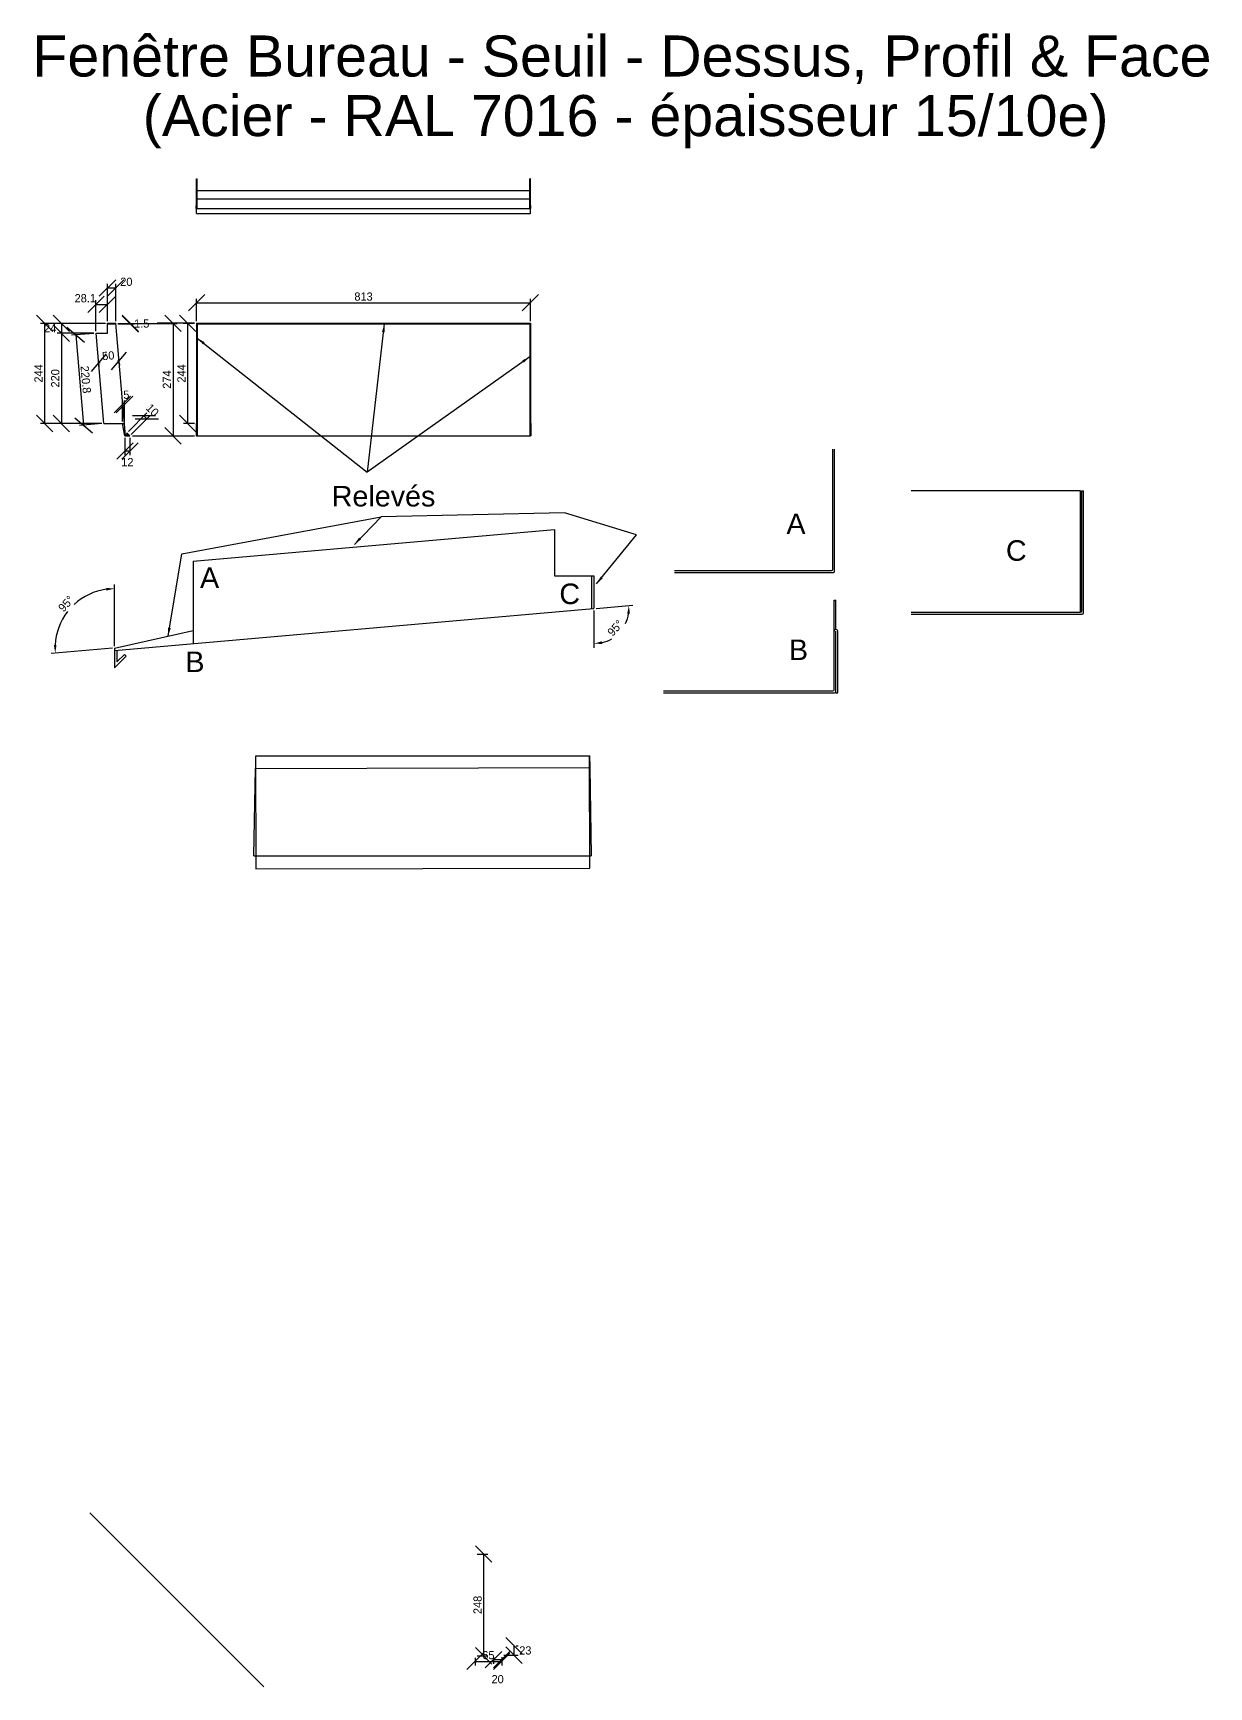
# Model space of a CAD drawing. Header units: millimetres. Extents: x -676 to 20789, y -6551 to 2305.
# Drawn here: x 1462 to 4327, y -1724 to 2305 of the extents above; entities that cross this region are included whole.
import ezdxf

# ---------------------------------------------------------------- set-up
doc = ezdxf.new("R2010")
doc.units = ezdxf.units.MM
doc.layers.get('0').update_dxf_attribs({"lineweight": 25, "true_color": 0xffffff})
doc.layers.get('Defpoints').update_dxf_attribs({"true_color": 0xffffff})
for name, color, linetype, lineweight, true_color in [('0 ... Seuil ... Existant', 2, 'Continuous', 25, 0xffff00), ('0 ... Seuil ... Rectangle', 5, 'Continuous', 25, 0x0000ff), ('0 ... Seuil ... Rectangle ... Cotes Angles', 4, 'Continuous', 25, 0x00ffff), ('Cotes', 4, 'Continuous', 25, 0x00ffff)]:
    doc.layers.add(name, color=color, linetype=linetype, lineweight=lineweight, true_color=true_color)
doc.styles.add('QCADDimTextStyle', font='txt')
doc.styles.add('textstyle25', font='')
doc.styles.add('textstyle26', font='')
doc.styles.add('textstyle27', font='')
doc.styles.add('textstyle28', font='')
doc.styles.add('textstyle29', font='')
doc.styles.add('textstyle30', font='')
doc.styles.add('textstyle31', font='')
doc.styles.add('textstyle32', font='')
doc.styles.add('textstyle33', font='')
doc.styles.get('textstyle25').set_extended_font_data('Liberation Sans')
doc.styles.get('textstyle26').set_extended_font_data('Liberation Sans')
doc.styles.get('textstyle27').set_extended_font_data('Liberation Sans')
doc.styles.get('textstyle28').set_extended_font_data('Liberation Sans')
doc.styles.get('textstyle29').set_extended_font_data('Liberation Sans')
doc.styles.get('textstyle30').set_extended_font_data('Liberation Sans')
doc.styles.get('textstyle31').set_extended_font_data('Liberation Sans')
doc.styles.get('textstyle32').set_extended_font_data('Liberation Sans')
doc.styles.get('textstyle33').set_extended_font_data('Liberation Sans')
doc.dimstyles.new('QCADDimStyle', dxfattribs={"dimtxt": 20, "dimasz": 20, "dimexe": 10, "dimexo": 5, "dimgap": 5, "dimtad": 1, "dimtoh": 1, "dimdec": 4, "dimzin": 0, "dimdsep": 46, "dimtxsty": 'QCADDimTextStyle', "dimcen": 0.09, "dimadec": 0, "dimazin": 0, "dimtfac": 1, "dimtdec": 4, "dimtofl": 0, "dimtmove": 0, "dimatfit": 3, "dimfxl": 1, "dimtolj": 1, "dimtzin": 0, "dimarcsym": 0})

# ---------------------------------------------------------------- blocks, each defined once
blk = doc.blocks.new('*D22')
at = {"layer": 'Cotes', "color": 0, "lineweight": -2}
for p, q in [((2653.7, -1644), (2613.7, -1604)), ((2608.7, -1647), (2643.7, -1647)), ((2613.7, -1627), (2653.7, -1667)), ((2633.7, -1647), (2633.7, -1624)), ((2638.7, -1624), (2643.7, -1624))]:
    blk.add_line(p, q, dxfattribs=at)
at = {"layer": 'Defpoints', "color": 0}
for p in [(2603.7, -1647), (2633.7, -1624), (2633.7, -1624)]:
    blk.add_point(p, dxfattribs=at)
at = {"layer": 'Cotes', "color": 0, "insert": (2661.2, -1635.5), "char_height": 20, "attachment_point": 5, "style": 'QCADDimTextStyle'}
blk.add_mtext('\\A1;23', dxfattribs=at)
blk = doc.blocks.new('*D23')
at = {"layer": 'Cotes', "color": 0, "lineweight": -2}
for p, q in [((2580, -1420.5), (2540, -1380.5)), ((2543.7, -1400.5), (2570, -1400.5)), ((2560, -1648.5), (2560, -1400.5)), ((2540, -1628.5), (2580, -1668.5)), ((2543.7, -1648.5), (2570, -1648.5))]:
    blk.add_line(p, q, dxfattribs=at)
at = {"layer": 'Defpoints', "color": 0}
for p in [(2538.7, -1400.5), (2560, -1400.5), (2538.7, -1648.5)]:
    blk.add_point(p, dxfattribs=at)
at = {"layer": 'Cotes', "color": 0, "insert": (2545, -1524.5), "char_height": 20, "attachment_point": 5, "rotation": 90, "style": 'QCADDimTextStyle'}
blk.add_mtext('\\A1;248', dxfattribs=at)
blk = doc.blocks.new('*D24')
at = {"layer": 'Cotes', "color": 0, "lineweight": -2}
for p, q in [((2558.7, -1642), (2518.7, -1682)), ((2583.7, -1682), (2623.7, -1642)), ((2538.7, -1653.5), (2538.7, -1672)), ((2538.7, -1662), (2603.7, -1662)), ((2603.7, -1655), (2603.7, -1672))]:
    blk.add_line(p, q, dxfattribs=at)
at = {"layer": 'Defpoints', "color": 0}
for p in [(2538.7, -1648.5), (2603.7, -1650), (2603.7, -1662)]:
    blk.add_point(p, dxfattribs=at)
at = {"layer": 'Cotes', "color": 0, "insert": (2571.2, -1647), "char_height": 20, "attachment_point": 5, "style": 'QCADDimTextStyle'}
blk.add_mtext('\\A1;65', dxfattribs=at)
blk = doc.blocks.new('*D25')
at = {"layer": 'Cotes', "color": 0, "lineweight": -2}
for p, q in [((2603.7, -1638), (2563.7, -1678)), ((2583.7, -1678), (2623.7, -1638)), ((2583.7, -1652), (2583.7, -1668)), ((2603.7, -1658), (2583.7, -1658)), ((2603.7, -1652), (2603.7, -1668))]:
    blk.add_line(p, q, dxfattribs=at)
at = {"layer": 'Defpoints', "color": 0}
for p in [(2583.7, -1647), (2603.7, -1647), (2583.7, -1658)]:
    blk.add_point(p, dxfattribs=at)
at = {"layer": 'Cotes', "color": 0, "insert": (2593.7, -1705.5), "char_height": 20, "attachment_point": 5, "style": 'QCADDimTextStyle'}
blk.add_mtext('\\A1;20', dxfattribs=at)
blk = doc.blocks.new('*D67')
at = {"layer": '0 ... Seuil ... Rectangle ... Cotes Angles', "color": 0, "lineweight": -2}
for p, q in [((1587.4, 1551.1), (1544.1, 1587.5)), ((1610.3, 1573.2), (1555.8, 1568.4)), ((1565.8, 1569.3), (1585, 1349.3)), ((1563.4, 1367.5), (1606.7, 1331.1)), ((1629.6, 1353.2), (1575.1, 1348.4))]:
    blk.add_line(p, q, dxfattribs=at)
at = {"layer": 'Defpoints', "color": 0}
for p in [(1615.3, 1573.6), (1585, 1349.3), (1634.6, 1353.6)]:
    blk.add_point(p, dxfattribs=at)
at = {"layer": '0 ... Seuil ... Rectangle ... Cotes Angles', "color": 0, "insert": (1590.3, 1460.6), "char_height": 20, "attachment_point": 5, "rotation": 275, "style": 'QCADDimTextStyle'}
blk.add_mtext('\\A1;220.8', dxfattribs=at)
blk = doc.blocks.new('*D68')
at = {"layer": '0 ... Seuil ... Rectangle ... Cotes Angles', "color": 0, "lineweight": -2}
for p, q in [((1551.1, 1577.6), (1511.1, 1617.6)), ((1511.1, 1593.6), (1551.1, 1553.6)), ((1638.4, 1597.6), (1521.1, 1597.6)), ((1610.3, 1573.6), (1521.1, 1573.6)), ((1531.1, 1597.6), (1531.1, 1573.6))]:
    blk.add_line(p, q, dxfattribs=at)
at = {"layer": 'Defpoints', "color": 0}
for p in [(1531.1, 1573.6), (1615.3, 1573.6), (1643.4, 1597.6)]:
    blk.add_point(p, dxfattribs=at)
at = {"layer": '0 ... Seuil ... Rectangle ... Cotes Angles', "color": 0, "insert": (1503.6, 1585.6), "char_height": 20, "attachment_point": 5, "style": 'QCADDimTextStyle'}
blk.add_mtext('\\A1;24', dxfattribs=at)
blk = doc.blocks.new('*D69')
at = {"layer": '0 ... Seuil ... Rectangle ... Cotes Angles', "color": 0, "lineweight": -2}
for p, q in [((1551.1, 1553.6), (1511.1, 1593.6)), ((1610.3, 1573.6), (1521.1, 1573.6)), ((1531.1, 1573.6), (1531.1, 1353.6)), ((1511.1, 1373.6), (1551.1, 1333.6)), ((1629.6, 1353.6), (1521.1, 1353.6))]:
    blk.add_line(p, q, dxfattribs=at)
at = {"layer": 'Defpoints', "color": 0}
for p in [(1615.3, 1573.6), (1531.1, 1353.6), (1634.6, 1353.6)]:
    blk.add_point(p, dxfattribs=at)
at = {"layer": '0 ... Seuil ... Rectangle ... Cotes Angles', "color": 0, "insert": (1516.1, 1463.6), "char_height": 20, "attachment_point": 5, "rotation": 90, "style": 'QCADDimTextStyle'}
blk.add_mtext('\\A1;220', dxfattribs=at)
blk = doc.blocks.new('*D70')
at = {"layer": '0 ... Seuil ... Rectangle ... Cotes Angles', "color": 0, "lineweight": -2}
for p, q in [((1679.2, 1617.6), (1719.2, 1577.6)), ((1719.2, 1576.1), (1679.2, 1616.1)), ((1668.4, 1597.6), (1709.2, 1597.6)), ((1668.6, 1596.1), (1709.2, 1596.1))]:
    blk.add_line(p, q, dxfattribs=at)
at = {"layer": 'Defpoints', "color": 0}
for p in [(1663.4, 1597.6), (1663.6, 1596.1), (1699.2, 1596.1)]:
    blk.add_point(p, dxfattribs=at)
at = {"layer": '0 ... Seuil ... Rectangle ... Cotes Angles', "color": 0, "insert": (1726.7, 1596.9), "char_height": 20, "attachment_point": 5, "style": 'QCADDimTextStyle'}
blk.add_mtext('\\A1;1.5', dxfattribs=at)
blk = doc.blocks.new('*D71')
at = {"layer": '0 ... Seuil ... Rectangle ... Cotes Angles', "color": 0, "lineweight": -2}
for p, q in [((1639.8, 1523.3), (1603.5, 1479.9)), ((1621.6, 1501.6), (1625.4, 1501.9)), ((1622, 1497.1), (1622.5, 1491.6)), ((1653.3, 1484.3), (1689.6, 1527.6)), ((1671.4, 1505.9), (1667.6, 1505.6)), ((1671.8, 1501.5), (1672.3, 1496))]:
    blk.add_line(p, q, dxfattribs=at)
at = {"layer": 'Defpoints', "color": 0}
for p in [(1621.6, 1502.1), (1671.4, 1506.5), (1671.4, 1505.9)]:
    blk.add_point(p, dxfattribs=at)
at = {"layer": '0 ... Seuil ... Rectangle ... Cotes Angles', "color": 0, "insert": (1645.2, 1518.7), "char_height": 20, "attachment_point": 5, "rotation": 5, "style": 'QCADDimTextStyle'}
blk.add_mtext('\\A1;50', dxfattribs=at)
blk = doc.blocks.new('*D72')
at = {"layer": '0 ... Seuil ... Rectangle ... Cotes Angles', "color": 0, "lineweight": -2}
for p, q in [((1823.1, 1577.6), (1783.1, 1617.6)), ((1668.4, 1597.6), (1813.1, 1597.6)), ((1803.1, 1597.6), (1803.1, 1323.6)), ((1783.1, 1343.6), (1823.1, 1303.6)), ((1704.5, 1323.6), (1813.1, 1323.6))]:
    blk.add_line(p, q, dxfattribs=at)
at = {"layer": 'Defpoints', "color": 0}
for p in [(1663.4, 1597.6), (1699.5, 1323.6), (1803.1, 1323.6)]:
    blk.add_point(p, dxfattribs=at)
at = {"layer": '0 ... Seuil ... Rectangle ... Cotes Angles', "color": 0, "insert": (1788.1, 1460.6), "char_height": 20, "attachment_point": 5, "rotation": 90, "style": 'QCADDimTextStyle'}
blk.add_mtext('\\A1;274', dxfattribs=at)
blk = doc.blocks.new('*D73')
at = {"layer": '0 ... Seuil ... Rectangle ... Cotes Angles', "color": 0, "lineweight": -2}
for p, q in [((1694.3, 1334.2), (1739.3, 1379.2)), ((1701.4, 1327.2), (1746.3, 1372.1)), ((1760.5, 1372.1), (1703.9, 1372.1)), ((1732.2, 1372.1), (1739.3, 1365)), ((1711, 1365), (1767.6, 1365))]:
    blk.add_line(p, q, dxfattribs=at)
at = {"layer": 'Defpoints', "color": 0}
for p in [(1690.8, 1330.7), (1739.3, 1365), (1697.9, 1323.6)]:
    blk.add_point(p, dxfattribs=at)
at = {"layer": '0 ... Seuil ... Rectangle ... Cotes Angles', "color": 0, "insert": (1752.8, 1386.3), "char_height": 20, "attachment_point": 5, "rotation": 315, "style": 'QCADDimTextStyle'}
blk.add_mtext('\\A1;10', dxfattribs=at)
blk = doc.blocks.new('*D74')
at = {"layer": '0 ... Seuil ... Rectangle ... Cotes Angles', "color": 0, "lineweight": -2}
for p, q in [((1705.9, 1306.8), (1665.9, 1266.8)), ((1677.9, 1266.8), (1717.9, 1306.8)), ((1685.9, 1318.6), (1685.9, 1276.8)), ((1697.9, 1318.6), (1697.9, 1276.8)), ((1685.9, 1286.8), (1697.9, 1286.8))]:
    blk.add_line(p, q, dxfattribs=at)
at = {"layer": 'Defpoints', "color": 0}
for p in [(1685.9, 1323.6), (1697.9, 1323.6), (1697.9, 1286.8)]:
    blk.add_point(p, dxfattribs=at)
at = {"layer": '0 ... Seuil ... Rectangle ... Cotes Angles', "color": 0, "insert": (1691.8, 1259.5), "char_height": 20, "attachment_point": 5, "style": 'QCADDimTextStyle'}
blk.add_mtext('\\A1;12', dxfattribs=at)
blk = doc.blocks.new('*D75')
at = {"layer": '0 ... Seuil ... Rectangle ... Cotes Angles', "color": 0, "lineweight": -2}
for p, q in [((1858.4, 1577.6), (1818.4, 1617.6)), ((1855.5, 1597.6), (1828.4, 1597.6)), ((1838.4, 1597.6), (1838.4, 1353.6)), ((1818.4, 1373.6), (1858.4, 1333.6)), ((1855.5, 1353.6), (1828.4, 1353.6))]:
    blk.add_line(p, q, dxfattribs=at)
at = {"layer": 'Defpoints', "color": 0}
for p in [(1860.5, 1597.6), (1838.4, 1353.6), (1860.5, 1353.6)]:
    blk.add_point(p, dxfattribs=at)
at = {"layer": '0 ... Seuil ... Rectangle ... Cotes Angles', "color": 0, "insert": (1823.4, 1475.6), "char_height": 20, "attachment_point": 5, "rotation": 90, "style": 'QCADDimTextStyle'}
blk.add_mtext('\\A1;244', dxfattribs=at)
blk = doc.blocks.new('*D76')
at = {"layer": '0 ... Seuil ... Rectangle ... Cotes Angles', "color": 0, "lineweight": -2}
for p, q in [((1880.5, 1667.7), (1840.5, 1627.7)), ((1860.5, 1602.6), (1860.5, 1657.7)), ((2653.5, 1627.7), (2693.5, 1667.7)), ((2673.5, 1602.6), (2673.5, 1657.7)), ((1860.5, 1647.7), (2673.5, 1647.7))]:
    blk.add_line(p, q, dxfattribs=at)
at = {"layer": 'Defpoints', "color": 0}
for p in [(2673.5, 1647.7), (1860.5, 1597.6), (2673.5, 1597.6)]:
    blk.add_point(p, dxfattribs=at)
at = {"layer": '0 ... Seuil ... Rectangle ... Cotes Angles', "color": 0, "insert": (2267, 1662.7), "char_height": 20, "attachment_point": 5, "style": 'QCADDimTextStyle'}
blk.add_mtext('\\A1;813', dxfattribs=at)
blk = doc.blocks.new('*D77')
at = {"layer": '0 ... Seuil ... Rectangle ... Cotes Angles', "color": 0, "lineweight": -2}
for p, q in [((1510.2, 1577.6), (1470.2, 1617.6)), ((1638.4, 1597.6), (1480.2, 1597.6)), ((1490.2, 1597.6), (1490.2, 1353.6)), ((1470.2, 1373.6), (1510.2, 1333.6)), ((1629.6, 1353.6), (1480.2, 1353.6))]:
    blk.add_line(p, q, dxfattribs=at)
at = {"layer": 'Defpoints', "color": 0}
for p in [(1643.4, 1597.6), (1490.2, 1353.6), (1634.6, 1353.6)]:
    blk.add_point(p, dxfattribs=at)
at = {"layer": '0 ... Seuil ... Rectangle ... Cotes Angles', "color": 0, "insert": (1475.2, 1475.6), "char_height": 20, "attachment_point": 5, "rotation": 90, "style": 'QCADDimTextStyle'}
blk.add_mtext('\\A1;244', dxfattribs=at)
blk = doc.blocks.new('*D78')
at = {"layer": '0 ... Seuil ... Rectangle ... Cotes Angles', "color": 0, "lineweight": -2}
for p, q in [((1660.4, 811.5), (1660.4, 961.3)), ((1655.4, 806.1), (1506.2, 793))]:
    blk.add_line(p, q, dxfattribs=at)
for start, end in [(97.9211, 132.8517), (142.1483, 177.0789)]:
    blk.add_arc((1660.4, 806.5), 144.8, start, end, dxfattribs=at)
at = {"layer": '0 ... Seuil ... Rectangle ... Cotes Angles', "color": 0}
for points in [[(1640.7, 946.6), (1640.2, 953.3), (1660.4, 951.3)], [(1512.5, 813.9), (1519.1, 814), (1516.1, 793.9)]]:
    blk.add_solid(points, dxfattribs=at)
at = {"layer": 'Defpoints', "color": 0}
for p in [(1584.4, 929.8), (1660.4, 806.5), (1660.4, 806.5), (1852.4, 823.3), (1660.4, 758.5)]:
    blk.add_point(p, dxfattribs=at)
at = {"layer": '0 ... Seuil ... Rectangle ... Cotes Angles', "color": 0, "insert": (1542.6, 914.5), "char_height": 20, "attachment_point": 5, "rotation": 47.5, "style": 'QCADDimTextStyle'}
blk.add_mtext('\\A1;95%%d', dxfattribs=at)
blk = doc.blocks.new('*D79')
at = {"layer": '0 ... Seuil ... Rectangle ... Cotes Angles', "color": 0, "lineweight": -2}
for p, q in [((2828.4, 897.7), (2828.4, 807.4)), ((2833.4, 903.1), (2923.4, 911))]:
    blk.add_line(p, q, dxfattribs=at)
for start, end in [(334.5352, 351.5408), (283.4592, 300.4648)]:
    blk.add_arc((2828.4, 902.7), 85.3, start, end, dxfattribs=at)
at = {"layer": '0 ... Seuil ... Rectangle ... Cotes Angles', "color": 0}
for points in [[(2916.1, 890), (2909.5, 890.2), (2913.4, 910.1)], [(2847.8, 823), (2848.6, 816.4), (2828.4, 817.4)]]:
    blk.add_solid(points, dxfattribs=at)
at = {"layer": 'Defpoints', "color": 0}
for p in [(2828.4, 982.7), (2827.5, 902.6), (2828.4, 903.6), (2873.2, 830.1), (1666.4, 801)]:
    blk.add_point(p, dxfattribs=at)
at = {"layer": '0 ... Seuil ... Rectangle ... Cotes Angles', "color": 0, "insert": (2880.2, 855.2), "char_height": 20, "attachment_point": 5, "rotation": 47.5, "style": 'QCADDimTextStyle'}
blk.add_mtext('\\A1;95%%d', dxfattribs=at)
blk = doc.blocks.new('*D80')
at = {"layer": '0 ... Seuil ... Rectangle ... Cotes Angles', "color": 0, "lineweight": -2}
for p, q in [((1659.7, 1379.8), (1699.7, 1419.8)), ((1704.8, 1419.8), (1664.8, 1379.8)), ((1679.7, 1358.6), (1679.7, 1409.8)), ((1684.8, 1358.6), (1684.8, 1409.8))]:
    blk.add_line(p, q, dxfattribs=at)
at = {"layer": 'Defpoints', "color": 0}
for p in [(1684.8, 1399.8), (1679.7, 1353.6), (1684.8, 1353.6)]:
    blk.add_point(p, dxfattribs=at)
at = {"layer": '0 ... Seuil ... Rectangle ... Cotes Angles', "color": 0, "insert": (1689.2, 1423.7), "char_height": 20, "attachment_point": 5, "style": 'QCADDimTextStyle'}
blk.add_mtext('\\A1;5', dxfattribs=at)
blk = doc.blocks.new('*D81')
at = {"layer": '0 ... Seuil ... Rectangle ... Cotes Angles', "color": 0, "lineweight": -2}
for p, q in [((1663.4, 1703.7), (1623.4, 1663.7)), ((1643.4, 1663.7), (1683.4, 1703.7)), ((1643.4, 1602.6), (1643.4, 1693.7)), ((1663.4, 1602.6), (1663.4, 1693.7)), ((1643.4, 1683.7), (1663.4, 1683.7))]:
    blk.add_line(p, q, dxfattribs=at)
at = {"layer": 'Defpoints', "color": 0}
for p in [(1663.4, 1683.7), (1643.4, 1597.6), (1663.4, 1597.6)]:
    blk.add_point(p, dxfattribs=at)
at = {"layer": '0 ... Seuil ... Rectangle ... Cotes Angles', "color": 0, "insert": (1689.2, 1698.7), "char_height": 20, "attachment_point": 5, "style": 'QCADDimTextStyle'}
blk.add_mtext('\\A1;20', dxfattribs=at)
blk = doc.blocks.new('*D82')
at = {"layer": '0 ... Seuil ... Rectangle ... Cotes Angles', "color": 0, "lineweight": -2}
for p, q in [((1635.3, 1663.7), (1595.3, 1623.7)), ((1615.3, 1578.6), (1615.3, 1653.7)), ((1623.4, 1623.7), (1663.4, 1663.7)), ((1643.4, 1602.6), (1643.4, 1653.7)), ((1615.3, 1643.7), (1643.4, 1643.7))]:
    blk.add_line(p, q, dxfattribs=at)
at = {"layer": 'Defpoints', "color": 0}
for p in [(1643.4, 1643.7), (1615.3, 1573.6), (1643.4, 1597.6)]:
    blk.add_point(p, dxfattribs=at)
at = {"layer": '0 ... Seuil ... Rectangle ... Cotes Angles', "color": 0, "insert": (1589.2, 1658.7), "char_height": 20, "attachment_point": 5, "style": 'QCADDimTextStyle'}
blk.add_mtext('\\A1;28.1', dxfattribs=at)

msp = doc.modelspace()

# ---------------------------------------------------------------- linework, layer by layer
msp.add_line((1600, -1300), (2024.26, -1724.26))
at = {"layer": '0 ... Seuil ... Existant'}
for p, q in [((2004.16, 542.96), (2817.87, 543.97)), ((2004.16, 542.96), (2004.27, 512.96)), ((2817.87, 543.97), (2817.97, 515.96)), ((2000, 300), (2004.27, 512.96)), ((2004.27, 512.96), (2817.97, 515.96)), ((2817.97, 515.96), (2822, 300)), ((2000, 300), (2822, 300))]:
    msp.add_line(p, q, dxfattribs=at)
at = {"layer": '0 ... Seuil ... Rectangle'}
for p, q in [((1860.5, 1878.12), (1860.5, 1949.26)), ((1860.5, 1949.26), (1862, 1949.26)), ((1862, 1877.12), (1862, 1949.26)), ((2672, 1877.12), (2672, 1949.26)), ((2673.5, 1949.26), (2672, 1949.26)), ((2673.5, 1878.12), (2673.5, 1949.26)), ((1862, 1921.17), (2672, 1921.17)), ((1862, 1901.17), (2672, 1901.17)), ((1859, 1877.12), (1859, 1883.84)), ((1860.5, 1877.12), (1859, 1877.12)), ((1860, 1884.84), (1860.5, 1884.84)), ((1860.5, 1884.84), (1861, 1884.84)), ((1860.5, 1865.12), (1860.5, 1878.12)), ((1860.5, 1865.12), (2673.5, 1865.12)), ((1861.5, 1877.12), (2672.5, 1877.12)), ((1862, 1877.12), (1862, 1883.84)), ((2672, 1877.12), (2672, 1883.84)), ((2673, 1884.84), (2673.5, 1884.84)), ((2674, 1884.84), (2673.5, 1884.84)), ((2673.5, 1865.12), (2673.5, 1878.12)), ((2673.5, 1877.12), (2675, 1877.12)), ((2673.5, 1877.12), (2675, 1877.12)), ((2675, 1877.12), (2675, 1883.84)), ((1634.58, 1353.63), (1615.33, 1573.63)), ((1615.33, 1573.63), (1643.42, 1573.63)), ((1643.42, 1597.63), (1663.42, 1597.63)), ((1643.42, 1573.63), (1643.42, 1597.63)), ((1643.42, 1596.13), (1663.55, 1596.13)), ((1687.39, 1323.63), (1663.42, 1597.63)), ((1860.5, 1597.63), (2673.5, 1597.63)), ((1860.5, 1597.63), (1860.5, 1323.63)), ((1860.5, 1596.13), (2673.5, 1596.13)), ((1862, 1596.13), (1862, 1323.63)), ((2672, 1596.13), (2672, 1323.63)), ((2673.5, 1597.63), (2673.5, 1323.63)), ((1670.08, 1504.32), (1669.95, 1505.81)), ((1634.58, 1353.63), (1684.77, 1353.63)), ((1685.89, 1323.63), (1679.75, 1353.63)), ((1689.75, 1329.64), (1690.81, 1330.7)), ((1689.75, 1329.64), (1694.26, 1325.13)), ((1690.81, 1330.7), (1697.89, 1323.63)), ((1859, 1353.63), (1862, 1353.63)), ((1859, 1353.63), (1859, 1323.63)), ((2672, 1353.63), (2675, 1353.63)), ((2675, 1353.63), (2675, 1323.63)), ((1685.89, 1323.63), (1697.89, 1323.63)), ((1687.26, 1325.13), (1694.26, 1325.13)), ((1859, 1323.63), (1860.5, 1323.63)), ((1860.5, 1323.63), (2673.5, 1323.63)), ((2675, 1323.63), (2673.5, 1323.63)), ((3410.1, 998.45), (3410.1, 1290.95)), ((3414.6, 993.95), (3414.6, 1290.95)), ((4013.58, 1189.3), (3601.08, 1189.3)), ((4013.58, 893.8), (4013.58, 1189.3)), ((4016.58, 896.8), (4016.58, 1189.3)), ((4016.58, 1189.3), (4021.08, 1189.3)), ((4021.08, 892.3), (4021.08, 1189.3)), ((1852.38, 1018.07), (2732.38, 1095.06)), ((2732.38, 1095.06), (2732.38, 982.7)), ((1852.38, 1018.07), (1852.38, 817.31)), ((2732.38, 982.7), (2828.38, 982.7)), ((2822.38, 982.7), (2822.38, 902.17)), ((2828.38, 982.7), (2828.38, 903.62)), ((3024.6, 995.45), (3407.1, 995.45)), ((3024.6, 990.95), (3411.6, 990.95)), ((1660.38, 800.51), (2827.47, 902.62)), ((3413.26, 847.56), (3413.26, 922.99)), ((3413.26, 922.99), (3417.76, 922.99)), ((3417.76, 852.06), (3417.76, 922.99)), ((3601.08, 893.8), (4013.58, 893.8)), ((3601.08, 889.3), (4018.08, 889.3)), ((1660.38, 806.54), (1852.38, 849.43)), ((3413.26, 705.06), (3413.26, 847.56)), ((3417.76, 697.56), (3417.76, 847.56)), ((3422.26, 697.56), (3422.26, 847.56)), ((1660.38, 806.54), (1660.38, 758.54)), ((1688.66, 786.82), (1660.38, 758.54)), ((1666.38, 801.04), (1666.38, 773.02)), ((1684.42, 791.06), (1666.38, 773.02)), ((1684.42, 791.06), (1688.66, 786.82)), ((2997.76, 702.06), (3410.26, 702.06)), ((2997.76, 697.56), (3414.76, 697.56)), ((3417.76, 697.56), (3422.26, 697.56)), ((2817.87, 543.97), (2004.16, 542.96)), ((2004.16, 542.96), (2004.5, 268.96)), ((2818.2, 269.97), (2817.87, 543.97)), ((2817.87, 543.97), (2817.87, 543.97)), ((2004.5, 268.96), (2818.2, 269.97)), ((2004.5, 268.96), (2818.2, 269.97))]:
    msp.add_line(p, q, dxfattribs=at)
for centre, radius, start, end in [((1860, 1883.84), 1, 90, 180), ((1861.5, 1878.12), 1, 180, 270), ((1861, 1883.84), 1, 0, 90), ((2673, 1883.84), 1, 90, 180), ((2672.5, 1878.12), 1, 270, 0), ((2674, 1883.84), 1, 0, 90), ((3407.1, 998.45), 3, 270, 0), ((3411.6, 993.95), 3, 270, 0), ((2827.38, 903.62), 1, 275, 0), ((4013.58, 896.8), 3, 270, 0), ((4018.08, 892.3), 3, 270, 0), ((3417.76, 847.56), 4.5, 0, 180), ((3410.26, 705.06), 3, 270, 0), ((3414.76, 700.56), 3, 270, 0)]:
    msp.add_arc(centre, radius, start, end, dxfattribs=at)
at = {"layer": '0 ... Seuil ... Rectangle ... Cotes Angles'}
for p, q in [((1855.5, 1597.63), (1763.93, 1597.63)), ((1763.93, 1323.63), (1855.5, 1323.63))]:
    msp.add_line(p, q, dxfattribs=at)

# ---------------------------------------------------------------- texts
at = {"layer": '0 ... Seuil ... Rectangle ... Cotes Angles', "attachment_point": 1}
for s, insert, char_height, style in [('Fenêtre Bureau - Seuil - Dessus, Profil & Face\\P', (1460.3, 2298.9), 100, 'textstyle33'), ('(Acier - RAL 7016 - épaisseur 15/10e)', (1729.21, 2153.72), 100, 'textstyle25'), ('Relevés', (2189.7, 1201.51), 50, 'textstyle26'), ('A', (3297.3, 1134.25), 50, 'textstyle32'), ('C', (3832, 1069.19), 50, 'textstyle31'), ('A', (1868.73, 1003.05), 50, 'textstyle27'), ('C', (2744.09, 963.72), 50, 'textstyle30'), ('B', (3303.4, 827.26), 50, 'textstyle29'), ('B', (1833.15, 798.04), 50, 'textstyle28')]:
    msp.add_mtext(s, dxfattribs=dict(at, insert=insert, char_height=char_height, style=style))

# ---------------------------------------------------------------- dimensions: what is measured, and where the dimension line sits
at = {"layer": '0 ... Seuil ... Rectangle ... Cotes Angles'}
for base, p1, p2, angle, picture, middle, dimtype in [((1663.42, 1683.72), (1643.42, 1597.63), (1663.42, 1597.63), 0, '*D81', (1689.21, 1698.72), 161), ((1490.16, 1353.63), (1643.42, 1597.63), (1634.58, 1353.63), 90, '*D77', (1475.16, 1475.63), 160), ((1838.39, 1353.63), (1860.5, 1597.63), (1860.5, 1353.63), 270, '*D75', (1823.39, 1475.63), 161), ((1531.05, 1353.63), (1615.33, 1573.63), (1634.58, 1353.63), 90, '*D69', (1516.05, 1463.63), 160), ((1585.03, 1349.3), (1615.33, 1573.63), (1634.58, 1353.63), 275, '*D67', (1590.35, 1460.61), 161), ((1671.44, 1505.95), (1621.58, 1502.12), (1671.39, 1506.48), 5, '*D71', (1645.23, 1518.71), 161), ((1684.77, 1399.82), (1679.75, 1353.63), (1684.77, 1353.63), 0, '*D80', (1689.21, 1423.72), 161), ((1739.27, 1365.02), (1690.81, 1330.7), (1697.89, 1323.63), 315, '*D73', (1752.84, 1386.26), 161), ((1697.89, 1286.77), (1685.89, 1323.63), (1697.89, 1323.63), 0, '*D74', (1691.77, 1259.51), 161)]:
    dim = msp.add_linear_dim(base=base, p1=p1, p2=p2, angle=angle, dimstyle='QCADDimStyle', override={"dimtxt": 20, "dimasz": 20, "dimexe": 10, "dimexo": 5, "dimgap": 5, "dimdec": 1, "dimzin": 8, "dimtsz": 20, "dimclrd": 0, "dimclre": 0, "dimclrt": 0, "dimazin": 2, "dimtmove": 2}, dxfattribs=at)
    dim.commit()
    dim.dimension.update_dxf_attribs({"geometry": picture, "text_midpoint": middle, "dimtype": dimtype})
dim = msp.add_linear_dim(base=(1643.42, 1643.72), p1=(1615.33, 1573.63), p2=(1643.42, 1597.63), dimstyle='QCADDimStyle', override={"dimtxt": 20, "dimasz": 20, "dimexe": 10, "dimexo": 5, "dimgap": 5, "dimdec": 1, "dimzin": 8, "dimtsz": 20, "dimclrd": 0, "dimclre": 0, "dimclrt": 0, "dimazin": 2, "dimtmove": 2}, dxfattribs=at)
dim.commit()
dim.dimension.update_dxf_attribs({"geometry": '*D82', "text_midpoint": (1589.21, 1658.72), "dimtype": 160})
dim = msp.add_aligned_dim(p1=(1860.5, 1597.63), p2=(2673.5, 1597.63), distance=50.02, dimstyle='QCADDimStyle', override={"dimtxt": 20, "dimasz": 20, "dimexe": 10, "dimexo": 5, "dimgap": 5, "dimdec": 1, "dimzin": 8, "dimtsz": 20, "dimclrd": 0, "dimclre": 0, "dimclrt": 0, "dimazin": 2, "dimtmove": 2}, dxfattribs=at)
dim.commit()
dim.dimension.update_dxf_attribs({"geometry": '*D76', "text_midpoint": (2267, 1662.65)})
for base, p1, p2, picture, middle in [((1531.05, 1573.63), (1643.42, 1597.63), (1615.33, 1573.63), '*D68', (1503.55, 1585.63)), ((1699.21, 1596.13), (1663.42, 1597.63), (1663.55, 1596.13), '*D70', (1726.71, 1596.88)), ((1803.09, 1323.63), (1663.42, 1597.63), (1699.46, 1323.63), '*D72', (1788.09, 1460.63))]:
    dim = msp.add_linear_dim(base=base, p1=p1, p2=p2, angle=90, dimstyle='QCADDimStyle', override={"dimtxt": 20, "dimasz": 20, "dimexe": 10, "dimexo": 5, "dimgap": 5, "dimdec": 1, "dimzin": 8, "dimtsz": 20, "dimclrd": 0, "dimclre": 0, "dimclrt": 0, "dimazin": 2, "dimtmove": 2}, dxfattribs=at)
    dim.commit()
    dim.dimension.update_dxf_attribs({"geometry": picture, "text_midpoint": middle})
for base, line1, line2, picture, middle in [((2873.18, 830.07), ((1666.38, 801.04), (2827.47, 902.62)), ((2828.38, 903.62), (2828.38, 982.7)), '*D79', (2880.24, 855.18)), ((1584.37, 929.76), ((1852.38, 823.33), (1660.38, 806.54)), ((1660.38, 806.54), (1660.38, 758.54)), '*D78', (1542.58, 914.48))]:
    dim = msp.add_angular_dim_2l(base=base, line1=line1, line2=line2, dimstyle='QCADDimStyle', override={"dimtxt": 20, "dimasz": 20, "dimexe": 10, "dimexo": 5, "dimgap": 5, "dimdec": 1, "dimzin": 8, "dimtsz": 20, "dimclrd": 0, "dimclre": 0, "dimclrt": 0, "dimazin": 2, "dimtmove": 2}, dxfattribs=at)
    dim.commit()
    dim.dimension.update_dxf_attribs({"geometry": picture, "text_midpoint": middle, "dimtype": 162})
at = {"layer": 'Cotes'}
for base, p1, p2, picture, middle in [((2560, -1400.5), (2538.7, -1648.5), (2538.7, -1400.5), '*D23', (2545, -1524.5)), ((2633.7, -1624), (2603.7, -1647), (2633.7, -1624), '*D22', (2661.2, -1635.5))]:
    dim = msp.add_linear_dim(base=base, p1=p1, p2=p2, angle=90, dimstyle='QCADDimStyle', override={"dimtxt": 20, "dimasz": 20, "dimexe": 10, "dimexo": 5, "dimgap": 5, "dimdec": 1, "dimzin": 8, "dimtsz": 20, "dimclrd": 0, "dimclre": 0, "dimclrt": 0, "dimazin": 2, "dimtmove": 2}, dxfattribs=at)
    dim.commit()
    dim.dimension.update_dxf_attribs({"geometry": picture, "text_midpoint": middle})
for base, p1, p2, picture, middle in [((2603.7, -1662), (2538.7, -1648.5), (2603.7, -1650), '*D24', (2571.2, -1647)), ((2583.7, -1658), (2603.7, -1647), (2583.7, -1647), '*D25', (2593.7, -1705.5))]:
    dim = msp.add_linear_dim(base=base, p1=p1, p2=p2, dimstyle='QCADDimStyle', override={"dimtxt": 20, "dimasz": 20, "dimexe": 10, "dimexo": 5, "dimgap": 5, "dimdec": 1, "dimzin": 8, "dimtsz": 20, "dimclrd": 0, "dimclre": 0, "dimclrt": 0, "dimazin": 2, "dimtmove": 2}, dxfattribs=at)
    dim.commit()
    dim.dimension.update_dxf_attribs({"geometry": picture, "text_midpoint": middle})

# ---------------------------------------------------------------- leaders
at = {"layer": '0 ... Seuil ... Rectangle ... Cotes Angles'}
for points in [[(2317.65, 1596.13), (2276.31, 1234.77)], [(1862, 1561.54), (2276.31, 1234.77)], [(2672, 1516.21), (2276.31, 1234.77)], [(2834.7, 962.92), (2931.66, 1082.08), (2756.33, 1135.98), (2310.37, 1126.05)], [(1791.07, 835.74), (1824.26, 1036.12), (2310.37, 1126.05)], [(2244.71, 1059.2), (2310.37, 1126.05)]]:
    msp.add_leader(points, dimstyle='QCADDimStyle', dxfattribs=at)

doc.saveas('drawing.dxf')
